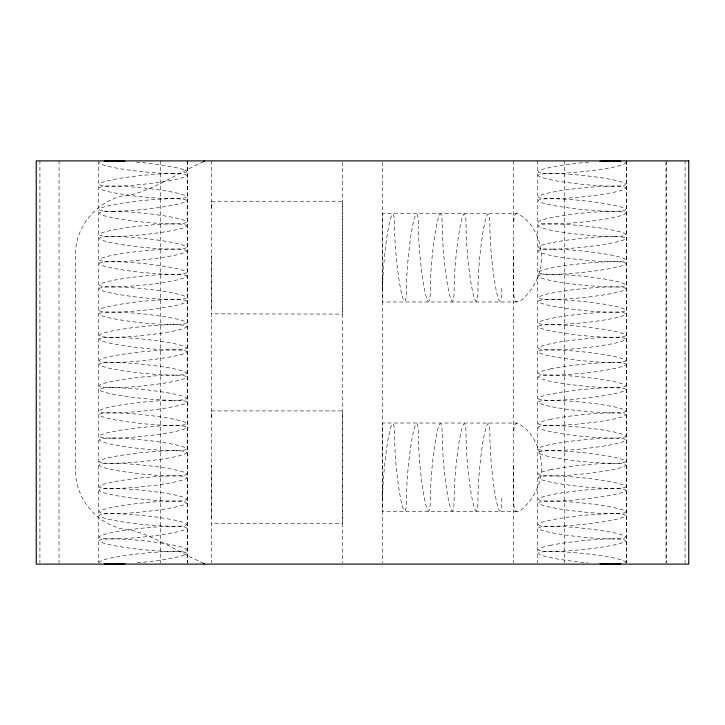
<?xml version="1.0" encoding="UTF-8"?>
<svg xmlns="http://www.w3.org/2000/svg" width="725" height="725" viewBox="0 0 725 725"><rect width="100%" height="100%" fill="white"/><g stroke="black" fill="none" stroke-linecap="round" stroke-linejoin="round"><path stroke-width="0.54" stroke-dasharray="3.62 2.72" d="M211.292 517.632L211.292 465.368M211.292 417.156L211.292 410.912L342.345 410.912L342.345 523.767L211.292 523.522M211.292 307.871L211.292 255.698M211.292 207.477L211.292 201.233L342.345 201.233L342.345 314.088L211.292 313.843M513.708 466.238L513.708 503.485L514.487 509.621L516.227 511.524C521.9 511.75 525.29 505.66 528.969 502.207C536.273 492.429 541.593 480.865 541.666 468.441C541.548 451.14 533.201 430.179 516.789 423.038L382.664 423.019L382.664 511.66L517.605 511.66M513.708 256.559L513.708 293.806L514.487 299.942L516.227 301.845C521.9 302.071 525.29 295.981 528.969 292.528C536.273 282.75 541.593 271.195 541.666 258.762C541.548 241.461 533.201 220.509 516.789 213.358L382.664 213.34L382.664 301.981L517.605 301.981M513.708 221.551L514.487 215.334L516.789 213.358M513.708 431.23L514.487 425.013L516.789 423.038M203.671 161.72C179.374 172.142 157.361 187.875 131.524 194.762C99.506 196.547 73.841 225.593 75.527 257.665L75.527 467.335C73.841 499.407 99.506 528.452 131.524 530.238C157.334 537.171 179.374 552.867 203.671 563.28M685.08 160.887L685.08 562.981M666.511 160.887L666.511 562.981M665.976 162.019L665.976 562.981M626.4 160.887L626.4 562.981M626.309 160.887L626.309 562.981M564.476 160.887L564.476 562.981M537.778 160.887L537.687 562.981M513.708 160.887L513.708 562.99M382.664 162.019L382.664 562.981M342.345 162.019L342.336 562.981M211.292 160.887L211.292 562.981M187.313 160.887L187.313 562.981M187.222 160.887L187.222 562.981M160.524 160.887L160.524 562.981M98.691 160.887L98.6 562.981M59.042 160.887L59.024 562.981M39.92 160.887L39.92 562.981M137.206 562.799A43.853 4.45 -5.9 0 0 182.029 555.794A43.853 4.45 -5.9 0 0 173.647 551.507A43.853 4.45 5.9 0 1 112.031 545.2A43.853 4.45 5.9 0 1 112.266 538.911A43.853 4.45 -5.9 0 1 112.031 532.594A43.853 4.45 -5.9 0 1 173.647 526.305A43.853 4.45 5.9 0 0 173.882 519.997A43.853 4.45 5.9 0 0 112.266 513.708A43.853 4.45 -5.9 0 1 112.031 507.391A43.853 4.45 -5.9 0 1 173.647 501.102A43.853 4.45 -5.9 0 1 173.882 507.4A43.853 4.45 -5.9 0 1 112.266 513.69A43.853 4.45 5.9 0 0 112.031 519.997A43.853 4.45 5.9 0 0 173.647 526.287A43.853 4.45 -5.9 0 1 173.882 532.594A43.853 4.45 -5.9 0 1 112.266 538.893A43.853 4.45 5.9 0 1 173.882 545.191A43.853 4.45 5.9 0 1 173.647 551.489A43.853 4.45 -5.9 0 0 122.996 555.857A43.853 4.45 -5.9 0 0 99.987 562.881M173.647 450.714A43.853 4.45 -5.9 0 1 173.882 457.004A43.853 4.45 -5.9 0 1 112.266 463.293A43.853 4.45 5.9 0 0 112.031 469.601A43.853 4.45 5.9 0 0 173.647 475.89A43.853 4.45 -5.9 0 1 173.882 482.207A43.853 4.45 -5.9 0 1 112.266 488.496A43.853 4.45 5.9 0 0 112.031 494.803A43.853 4.45 5.9 0 0 173.647 501.093A43.853 4.45 5.9 0 0 173.882 494.794A43.853 4.45 5.9 0 0 112.266 488.505A43.853 4.45 -5.9 0 1 112.031 482.198A43.853 4.45 -5.9 0 1 173.647 475.908A43.853 4.45 5.9 0 0 173.882 469.592A43.853 4.45 5.9 0 0 112.266 463.302A43.853 4.45 -5.9 0 1 112.031 456.995A43.853 4.45 -5.9 0 1 173.647 450.705A43.853 4.45 5.9 0 1 112.031 444.407A43.853 4.45 5.9 0 1 112.266 438.118M112.266 387.703A43.853 4.45 -5.9 0 0 173.882 381.413A43.853 4.45 -5.9 0 0 173.647 375.124A43.853 4.45 5.9 0 0 173.882 368.798A43.853 4.45 5.9 0 0 112.266 362.5A43.853 4.45 -5.9 0 1 112.031 356.192A43.853 4.45 -5.9 0 1 173.647 349.903A43.853 4.45 5.9 0 0 173.882 343.596A43.853 4.45 5.9 0 0 112.266 337.306A43.853 4.45 5.9 0 0 112.031 343.614A43.853 4.45 5.9 0 0 173.647 349.903A43.853 4.45 -5.9 0 1 173.882 356.22A43.853 4.45 -5.9 0 1 112.266 362.509A43.853 4.45 5.9 0 0 112.031 368.817A43.853 4.45 5.9 0 0 173.647 375.106A43.853 4.45 -5.9 0 0 112.031 381.395A43.853 4.45 -5.9 0 0 112.266 387.685A43.853 4.45 5.9 0 1 173.882 393.992A43.853 4.45 5.9 0 1 173.647 400.282A43.853 4.45 -5.9 0 1 173.882 406.607A43.853 4.45 -5.9 0 1 112.266 412.897A43.853 4.45 5.9 0 0 112.031 419.213A43.853 4.45 5.9 0 0 173.647 425.502A43.853 4.45 -5.9 0 1 173.882 431.81A43.853 4.45 -5.9 0 1 112.266 438.099A43.853 4.45 -5.9 0 1 112.031 431.792A43.853 4.45 -5.9 0 1 173.647 425.502A43.853 4.45 5.9 0 0 173.882 419.195A43.853 4.45 5.9 0 0 112.266 412.906A43.853 4.45 -5.9 0 1 112.031 406.598A43.853 4.45 -5.9 0 1 173.647 400.3A43.853 4.45 5.9 0 1 112.031 394.01A43.853 4.45 5.9 0 1 112.266 387.721M112.266 286.901A43.853 4.45 5.9 0 1 173.882 293.19A43.853 4.45 5.9 0 1 173.647 299.488A43.853 4.45 -5.9 0 0 112.031 305.796A43.853 4.45 -5.9 0 0 112.266 312.085A43.853 4.45 5.9 0 1 173.882 318.393A43.853 4.45 5.9 0 1 173.647 324.682A43.853 4.45 5.9 0 1 112.031 318.42A43.853 4.45 5.9 0 1 112.266 312.131A43.853 4.45 -5.9 0 0 173.882 305.823A43.853 4.45 -5.9 0 0 173.647 299.534A43.853 4.45 5.9 0 1 112.031 293.226A43.853 4.45 5.9 0 1 112.266 286.928A43.853 4.45 -5.9 0 0 173.882 280.62A43.853 4.45 -5.9 0 0 173.647 274.331A43.853 4.45 5.9 0 1 112.031 268.023A43.853 4.45 5.9 0 1 112.266 261.734A43.853 4.45 -5.9 0 0 173.882 255.427A43.853 4.45 -5.9 0 0 173.647 249.137A43.853 4.45 5.9 0 1 112.031 242.83A43.853 4.45 5.9 0 1 112.266 236.54A43.853 4.45 -5.9 0 0 173.882 230.224A43.853 4.45 -5.9 0 0 173.647 223.934A43.853 4.45 5.9 0 1 112.031 217.627A43.853 4.45 5.9 0 1 112.266 211.337M173.647 173.502A43.853 4.45 -5.9 0 0 112.031 179.791A43.853 4.45 -5.9 0 0 112.266 186.08A43.853 4.45 5.9 0 1 173.882 192.397A43.853 4.45 5.9 0 1 173.647 198.686A43.853 4.45 -5.9 0 0 112.031 204.994A43.853 4.45 -5.9 0 0 112.266 211.283A43.853 4.45 -5.9 0 0 173.882 205.03A43.853 4.45 -5.9 0 0 173.647 198.741A43.853 4.45 5.9 0 1 112.031 192.433A43.853 4.45 5.9 0 1 112.266 186.144A43.853 4.45 -5.9 0 0 173.882 179.836A43.853 4.45 -5.9 0 0 173.647 173.547A43.853 4.45 5.9 0 1 122.996 169.17A43.853 4.45 5.9 0 1 99.987 162.146M173.647 324.728A43.853 4.45 -5.9 0 1 173.882 331.017A43.853 4.45 -5.9 0 1 112.266 337.306M625.022 562.881A43.853 4.45 5.9 0 0 602.004 555.857A43.853 4.45 5.9 0 0 551.353 551.507A43.853 4.45 5.9 0 0 542.971 555.794A43.853 4.45 5.9 0 0 587.794 562.799M588.7 162.146A43.853 4.45 -5.9 0 0 543.17 169.17A43.853 4.45 -5.9 0 0 551.353 173.529A43.853 4.45 5.9 0 1 612.969 179.836A43.853 4.45 5.9 0 1 612.734 186.126A43.853 4.45 -5.9 0 1 612.969 192.433A43.853 4.45 -5.9 0 1 551.353 198.722A43.853 4.45 5.9 0 0 551.118 205.03A43.853 4.45 5.9 0 0 612.734 211.319A43.853 4.45 5.9 0 0 612.969 205.03A43.853 4.45 5.9 0 0 551.353 198.741A43.853 4.45 -5.9 0 1 551.118 192.433A43.853 4.45 -5.9 0 1 612.734 186.144A43.853 4.45 5.9 0 1 551.118 179.836A43.853 4.45 5.9 0 1 551.353 173.547A43.853 4.45 -5.9 0 0 602.004 169.17A43.853 4.45 -5.9 0 0 625.022 162.146M112.266 438.099A43.853 4.45 5.9 0 1 173.882 444.398A43.853 4.45 5.9 0 1 173.647 450.687M112.266 211.301A43.853 4.45 5.9 0 1 173.882 217.591A43.853 4.45 5.9 0 1 173.647 223.88M136.3 162.11A43.853 4.45 5.9 0 1 181.83 169.133A43.853 4.45 5.9 0 1 173.647 173.483M173.647 223.907A43.853 4.45 -5.9 0 0 112.031 230.197A43.853 4.45 -5.9 0 0 112.266 236.486A43.853 4.45 5.9 0 1 173.882 242.793A43.853 4.45 5.9 0 1 173.647 249.083A43.853 4.45 -5.9 0 0 112.031 255.39A43.853 4.45 -5.9 0 0 112.266 261.68A43.853 4.45 5.9 0 1 173.882 267.996A43.853 4.45 5.9 0 1 173.647 274.286A43.853 4.45 -5.9 0 0 112.031 280.593A43.853 4.45 -5.9 0 0 112.266 286.882M112.266 337.288A43.853 4.45 -5.9 0 1 112.031 330.99A43.853 4.45 -5.9 0 1 173.647 324.7M501.809 498.039A43.826 4.205 84.5 0 1 495.855 498.274A43.826 4.205 84.5 0 1 489.901 436.631A43.826 4.205 -84.5 0 0 483.938 436.405A43.826 4.205 -84.5 0 0 477.983 498.039A43.826 4.205 84.5 0 1 472.02 498.274A43.826 4.205 84.5 0 1 466.075 436.631A43.826 4.205 -84.5 0 0 460.112 436.405A43.826 4.205 -84.5 0 0 454.158 498.039A43.826 4.205 84.5 0 1 448.195 498.274A43.826 4.205 84.5 0 1 442.241 436.631A43.826 4.205 -84.5 0 0 436.278 436.405A43.826 4.205 -84.5 0 0 430.333 498.039A43.826 4.205 84.5 0 1 424.37 498.274A43.826 4.205 84.5 0 1 418.416 436.631M382.673 498.039A43.826 4.205 -84.5 0 1 388.627 436.405A43.826 4.205 -84.5 0 1 394.572 436.631A43.826 4.205 84.5 0 0 400.535 498.274A43.826 4.205 84.5 0 0 406.489 498.039A43.826 4.205 -84.5 0 1 412.452 436.405A43.826 4.205 -84.5 0 1 418.407 436.631M501.809 288.369A43.826 4.205 84.5 0 1 495.855 288.595A43.826 4.205 84.5 0 1 489.901 226.961A43.826 4.205 -84.5 0 0 483.938 226.726A43.826 4.205 -84.5 0 0 477.983 288.369A43.826 4.205 84.5 0 1 472.02 288.595A43.826 4.205 84.5 0 1 466.075 226.961A43.826 4.205 -84.5 0 0 460.112 226.726A43.826 4.205 -84.5 0 0 454.158 288.369A43.826 4.205 84.5 0 1 448.195 288.595A43.826 4.205 84.5 0 1 442.241 226.961A43.826 4.205 -84.5 0 0 436.278 226.726A43.826 4.205 -84.5 0 0 430.333 288.369A43.826 4.205 84.5 0 1 424.37 288.595A43.826 4.205 84.5 0 1 418.416 226.961M382.673 288.369A43.826 4.205 -84.5 0 1 388.627 226.726A43.826 4.205 -84.5 0 1 394.572 226.961A43.826 4.205 84.5 0 0 400.535 288.595A43.826 4.205 84.5 0 0 406.489 288.369A43.826 4.205 -84.5 0 1 412.452 226.726A43.826 4.205 -84.5 0 1 418.407 226.961M551.118 545.2A43.853 4.45 -5.9 0 0 551.353 551.489A43.853 4.45 -5.9 0 0 612.969 545.2A43.853 4.45 -5.9 0 0 612.734 538.911A43.853 4.45 5.9 0 0 612.969 532.594A43.853 4.45 5.9 0 0 551.353 526.305A43.853 4.45 -5.9 0 1 551.118 519.997A43.853 4.45 -5.9 0 1 612.734 513.708A43.853 4.45 5.9 0 0 612.969 507.4A43.853 4.45 5.9 0 0 551.353 501.111A43.853 4.45 5.9 0 0 551.118 507.4A43.853 4.45 5.9 0 0 612.734 513.69A43.853 4.45 -5.9 0 1 612.969 519.997A43.853 4.45 -5.9 0 1 551.353 526.287A43.853 4.45 5.9 0 0 551.118 532.594A43.853 4.45 5.9 0 0 612.734 538.893A43.853 4.45 -5.9 0 0 551.118 545.2M551.118 469.601A43.853 4.45 -5.9 0 0 551.353 475.89A43.853 4.45 5.9 0 0 551.118 482.207A43.853 4.45 5.9 0 0 612.734 488.496A43.853 4.45 -5.9 0 1 612.969 494.803A43.853 4.45 -5.9 0 1 551.353 501.093A43.853 4.45 -5.9 0 1 551.118 494.803A43.853 4.45 -5.9 0 1 612.734 488.514A43.853 4.45 5.9 0 0 612.969 482.207A43.853 4.45 5.9 0 0 551.353 475.917A43.853 4.45 -5.9 0 0 612.969 469.601A43.853 4.45 -5.9 0 0 612.734 463.311A43.853 4.45 5.9 0 0 612.969 457.004A43.853 4.45 5.9 0 0 551.353 450.714A43.853 4.45 -5.9 0 1 551.118 444.407A43.853 4.45 -5.9 0 1 612.734 438.118A43.853 4.45 -5.9 0 1 612.969 444.407A43.853 4.45 -5.9 0 1 551.353 450.696A43.853 4.45 5.9 0 0 551.118 457.004A43.853 4.45 5.9 0 0 612.734 463.293A43.853 4.45 -5.9 0 0 551.118 469.601M551.118 419.213A43.853 4.45 -5.9 0 0 551.353 425.502A43.853 4.45 5.9 0 0 551.118 431.81A43.853 4.45 5.9 0 0 612.734 438.099A43.853 4.45 5.9 0 0 612.969 431.81A43.853 4.45 5.9 0 0 551.353 425.521A43.853 4.45 -5.9 0 0 612.969 419.213A43.853 4.45 -5.9 0 0 612.734 412.924A43.853 4.45 5.9 0 0 612.969 406.607A43.853 4.45 5.9 0 0 551.353 400.318A43.853 4.45 -5.9 0 1 551.118 394.01A43.853 4.45 -5.9 0 1 612.734 387.721A43.853 4.45 -5.9 0 1 612.969 394.01A43.853 4.45 -5.9 0 1 551.353 400.3A43.853 4.45 5.9 0 0 551.118 406.607A43.853 4.45 5.9 0 0 612.734 412.897A43.853 4.45 -5.9 0 0 551.118 419.213M551.118 368.817A43.853 4.45 -5.9 0 0 551.353 375.106A43.853 4.45 5.9 0 0 551.118 381.413A43.853 4.45 5.9 0 0 612.734 387.703A43.853 4.45 5.9 0 0 612.969 381.413A43.853 4.45 5.9 0 0 551.353 375.124A43.853 4.45 -5.9 0 0 612.969 368.817A43.853 4.45 -5.9 0 0 612.734 362.527A43.853 4.45 5.9 0 0 612.969 356.22A43.853 4.45 5.9 0 0 551.353 349.921A43.853 4.45 -5.9 0 1 551.118 343.614A43.853 4.45 -5.9 0 1 612.734 337.324A43.853 4.45 5.9 0 0 612.969 331.017A43.853 4.45 5.9 0 0 551.353 324.728A43.853 4.45 5.9 0 0 551.118 331.017A43.853 4.45 5.9 0 0 612.734 337.306A43.853 4.45 -5.9 0 1 612.969 343.614A43.853 4.45 -5.9 0 1 551.353 349.903A43.853 4.45 5.9 0 0 551.118 356.22A43.853 4.45 5.9 0 0 612.734 362.509A43.853 4.45 -5.9 0 0 551.118 368.817M551.118 242.83A43.853 4.45 -5.9 0 0 551.353 249.119A43.853 4.45 5.9 0 0 551.118 255.427A43.853 4.45 5.9 0 0 612.734 261.716A43.853 4.45 -5.9 0 1 612.969 268.023A43.853 4.45 -5.9 0 1 551.353 274.313A43.853 4.45 5.9 0 0 551.118 280.62A43.853 4.45 5.9 0 0 612.734 286.91A43.853 4.45 -5.9 0 1 612.969 293.226A43.853 4.45 -5.9 0 1 551.353 299.516A43.853 4.45 5.9 0 0 551.118 305.823A43.853 4.45 5.9 0 0 612.734 312.112A43.853 4.45 -5.9 0 1 612.969 318.42A43.853 4.45 -5.9 0 1 551.353 324.709A43.853 4.45 -5.9 0 1 551.118 318.42A43.853 4.45 -5.9 0 1 612.734 312.131A43.853 4.45 5.9 0 0 612.969 305.823A43.853 4.45 5.9 0 0 551.353 299.534A43.853 4.45 -5.9 0 1 551.118 293.226A43.853 4.45 -5.9 0 1 612.734 286.928A43.853 4.45 5.9 0 0 612.969 280.62A43.853 4.45 5.9 0 0 551.353 274.331A43.853 4.45 -5.9 0 1 551.118 268.023A43.853 4.45 -5.9 0 1 612.734 261.734A43.853 4.45 5.9 0 0 612.969 255.427A43.853 4.45 5.9 0 0 551.353 249.137A43.853 4.45 -5.9 0 0 612.969 242.83A43.853 4.45 -5.9 0 0 612.734 236.54A43.853 4.45 5.9 0 0 612.969 230.224A43.853 4.45 5.9 0 0 551.353 223.934A43.853 4.45 -5.9 0 1 551.118 217.627A43.853 4.45 -5.9 0 1 612.734 211.337A43.853 4.45 -5.9 0 1 612.969 217.627A43.853 4.45 -5.9 0 1 551.353 223.916A43.853 4.45 5.9 0 0 551.118 230.224A43.853 4.45 5.9 0 0 612.734 236.522A43.853 4.45 -5.9 0 0 551.118 242.83"/><path stroke-width="1.09" d="M203.671 161.72L204.423 160.887M203.671 563.28L204.423 564.113M124.981 563.688A43.853 4.45 -5.9 0 1 112.266 564.086A43.853 4.45 -5.9 0 1 104.237 563.778M104.237 161.258A43.853 4.45 5.9 0 1 112.266 160.941M620.763 563.778A43.853 4.45 5.9 0 1 612.734 564.086A43.853 4.45 5.9 0 1 600.028 563.688M600.028 161.34A43.853 4.45 -5.9 0 1 612.734 160.941A43.853 4.45 -5.9 0 1 620.763 161.258M112.266 160.905A43.853 4.45 5.9 0 1 124.981 161.303M688.75 160.887L36.25 160.887L36.25 564.113L688.75 564.113L688.75 160.887"/></g></svg>
